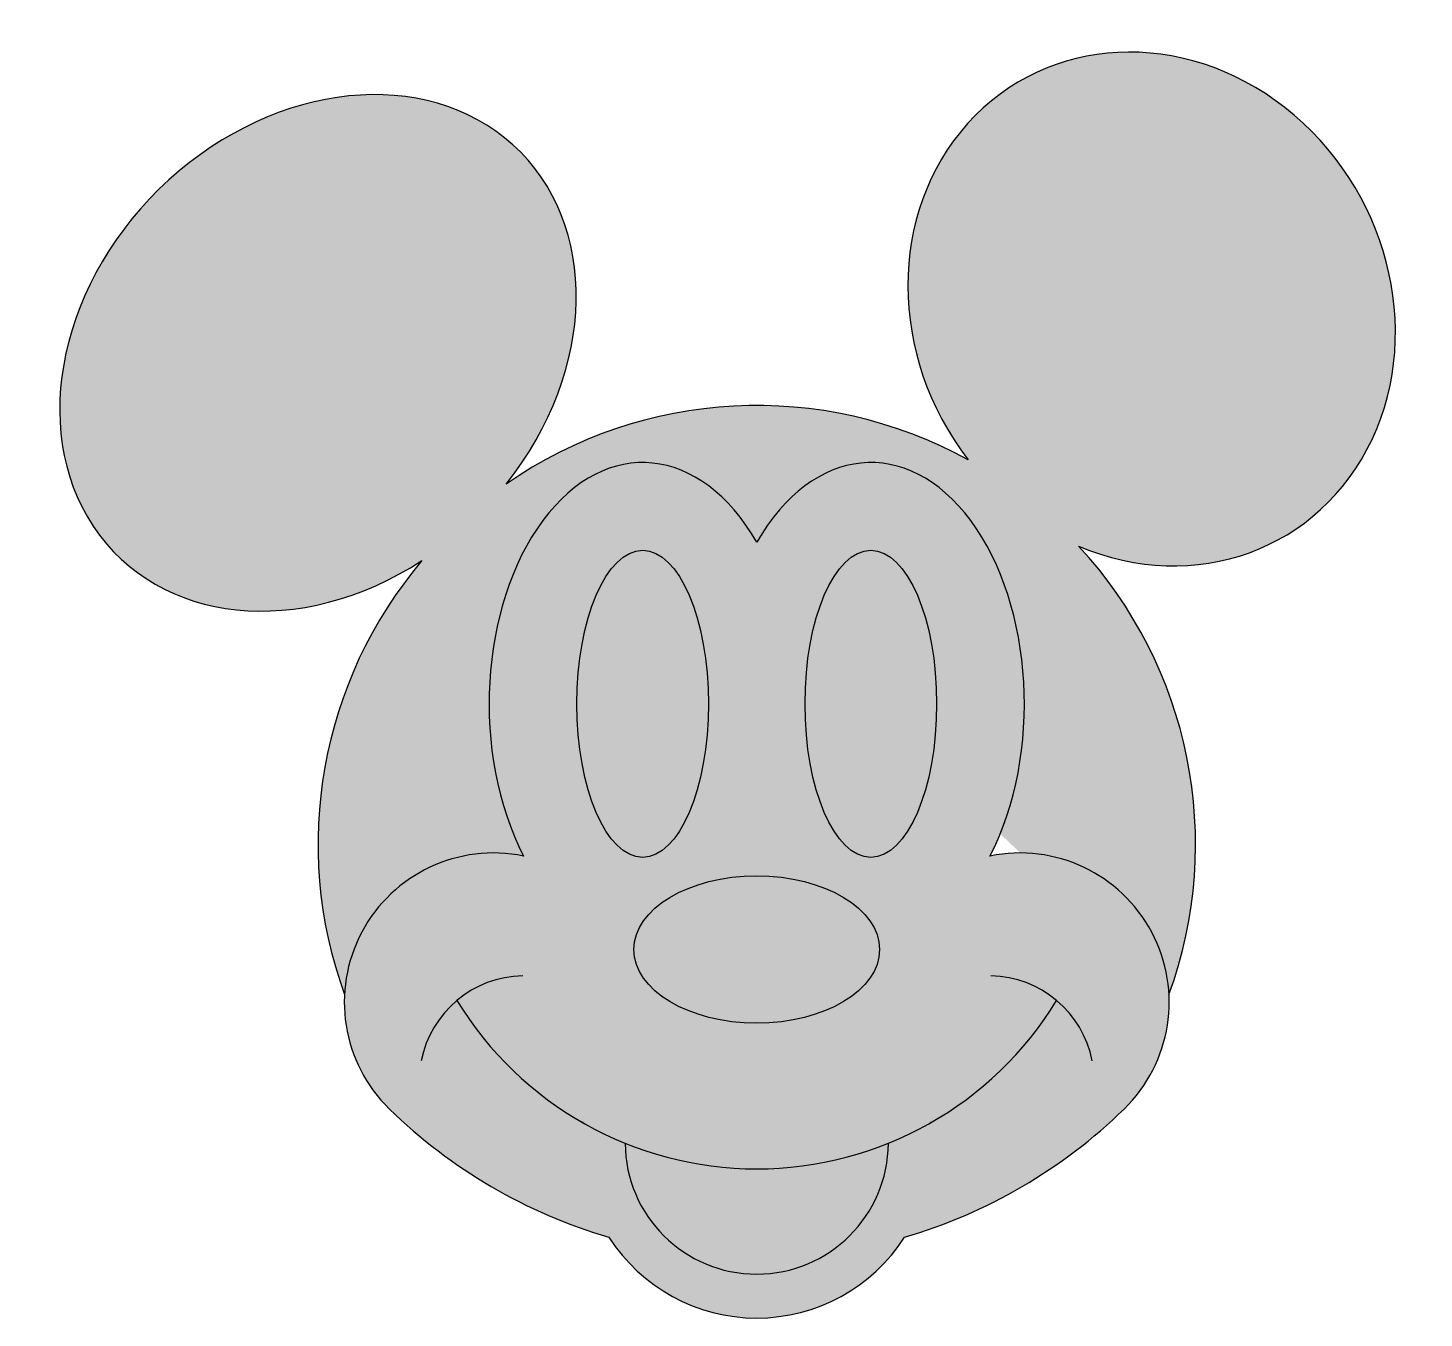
# Model space of a CAD drawing. Header units: millimetres. Extents: x 314 to 473, y 380 to 527.
import ezdxf

# ---------------------------------------------------------------- set-up
doc = ezdxf.new("R2010")
doc.units = ezdxf.units.MM

msp = doc.modelspace()

# ---------------------------------------------------------------- hatches: boundary and pattern name
h = msp.add_hatch(color=256)
h.dxf.hatch_style = 1
h.set_gradient(color2=(99, 100, 102), tint=1, name='INVHEMISPHERICAL')
edge = h.paths.add_edge_path()
edge.add_ellipse((346.7542377746524, 489.6278564087585), major_axis=(-22.98097038856281, -22.98097038856281), ratio=0.7999999999999996, start_angle=98.11747492947818, end_angle=435.0820599173214)
edge.add_arc((396.7542377746524, 433.6278564087585), 50.00000000000001, 139.7311405552223, 200.0246441842248)
edge.add_arc((366.7542377746524, 415.6278564087585), 17, 78.38943657884988, 177.03687415211, ccw=False)
edge.add_ellipse((383.7542377746524, 449.6278564087585), major_axis=(0, 27.5), ratio=0.6363636363636364, start_angle=312.0246275793772, end_angle=489.111455535247, ccw=False)
edge.add_ellipse((409.7542377746524, 449.6278564087585), major_axis=(0, 27.5), ratio=0.6363636363636364, start_angle=230.8885444647536, end_angle=407.9753724206228, ccw=False)
edge.add_arc((426.7542377746525, 415.6278564087586), 16.99999999999999, 2.9631258478901827, 101.61056342115029, ccw=False)
edge.add_arc((396.7542377746523, 433.6278564087585), 50.00000000000003, 339.9753558157756, 402.8116577330158)
edge.add_ellipse((441.7542377746523, 494.6278564087585), major_axis=(-15, 25.98076211353316), ratio=0.8999999999999999, start_angle=129.8918238517703, end_angle=458.4779021497339)
edge.add_arc((396.7542377746524, 433.6278564087585), 49.99999999999999, 61.20450207194626, 124.8261879668256)
h = msp.add_hatch(color=256)
h.dxf.hatch_style = 1
edge = h.paths.add_edge_path()
edge.add_ellipse((409.7542377746524, 449.6278564087585), major_axis=(0, 27.5), ratio=0.6363636363636364, start_angle=230.8885444647536, end_angle=407.9753724206228)
edge.add_ellipse((383.7542377746524, 449.6278564087585), major_axis=(0, 27.5), ratio=0.6363636363636364, start_angle=312.0246275793772, end_angle=489.111455535247)
edge.add_arc((366.7542377746523, 415.6278564087585), 17, 78.38943657884971, 225.7592812097997)
edge.add_arc((396.7542377746523, 446.4337000102572), 59.99999999999998, 225.7592812097995, 253.6944556568936)
edge.add_arc((396.7542377746523, 399.6278564087585), 20.00000000000001, 212.6184613334026, 327.3815386665974)
edge.add_arc((396.7542377746523, 446.4337000102572), 59.99999999999996, 286.3055443431066, 314.2407187902007)
edge.add_arc((426.7542377746524, 415.6278564087586), 16.99999999999998, 314.2407187902007, 461.6105634211498)
edge = h.paths.add_edge_path(flags=16)
edge.add_ellipse((383.7542377746524, 449.6278564087585), major_axis=(0, -17.5), ratio=0.4285714285714285, start_angle=0, end_angle=360)
h.paths.add_polyline_path([(411.7540186349946, 399.5467753276774, -0.9946091251481898), (381.75445691431, 399.5467753276775, 0.194597437528985)], flags=16)
edge = h.paths.add_edge_path(flags=16)
edge.add_ellipse((396.7542377746524, 421.6278564087585), major_axis=(14, 0), ratio=0.6, start_angle=0, end_angle=360)
edge = h.paths.add_edge_path(flags=16)
edge.add_ellipse((409.7542377746524, 449.6278564087585), major_axis=(0, -17.5), ratio=0.4285714285714285, start_angle=0, end_angle=360)
h = msp.add_hatch(color=256)
h.dxf.hatch_style = 1
h.set_gradient(color2=(199, 200, 202), name='INVHEMISPHERICAL')
edge = h.paths.add_edge_path()
edge.add_ellipse((383.7542377746524, 449.6278564087585), major_axis=(0, -17.5), ratio=0.4285714285714285, start_angle=0, end_angle=360)
h = msp.add_hatch(color=256)
h.dxf.hatch_style = 1
h.set_gradient(color2=(199, 200, 202), name='INVHEMISPHERICAL')
edge = h.paths.add_edge_path()
edge.add_ellipse((409.7542377746524, 449.6278564087585), major_axis=(0, -17.5), ratio=0.4285714285714285, start_angle=0, end_angle=360)
at = {"true_color": 0x000000}
h = msp.add_hatch(color=18, dxfattribs=at)
h.dxf.hatch_style = 1
edge = h.paths.add_edge_path()
edge.add_ellipse((396.7542377746524, 421.6278564087585), major_axis=(14, 0), ratio=0.6, start_angle=0, end_angle=360)
h = msp.add_hatch(color=256)
h.dxf.hatch_style = 1
h.set_gradient(color1=(153, 27, 30), color2=(242, 113, 114), tint=1, name='INVHEMISPHERICAL')
h.paths.add_polyline_path([(411.7540186349946, 399.5467753276774, -0.1945974375289849), (381.75445691431, 399.5467753276775, 0.9946091251480969)])

# ---------------------------------------------------------------- linework, layer by layer
for centre, radius, start, end in [((396.7542377746524, 433.6278564087585), 50, 61.20450207194629, 124.826187966767), ((396.7542377746524, 433.6278564087585), 50, 339.9753558157751, 42.81165773301447), ((396.7542377746524, 433.6278564087585), 50, 139.7311405552991, 200.0246441842249), ((366.7542377746524, 415.6278564087585), 17, 78.3894365788499, 225.7592812097996), ((426.7542377746524, 415.6278564087586), 17, 314.2407187902004, 101.6105634211495), ((396.7542377746523, 446.4337000102573), 60, 225.7592812097996, 253.6944556568936), ((396.7542377746523, 446.4337000102573), 60, 286.3055443431065, 314.2407187902006), ((396.7542377746523, 399.6278564087585), 20, 173.2391159404017, 173.4431390560342), ((396.7542377746523, 399.6278564087585), 20, 6.556860943965651, 6.760884059598681), ((396.7542377746523, 399.6278564087585), 20, 212.6184613334026, 327.3815386665974)]:
    msp.add_arc(centre, radius, start, end)
at = {"color": 18, "true_color": 0x000000}
for centre, radius, start, end in [((370.2967246640065, 406.6278564087585), 12, 91.02101006306911, 168.905892601032), ((423.2117508852983, 406.6278564087585), 12, 11.09410739896798, 88.97898993693089), ((396.7542377746524, 436.6278564087585), 40, 211.3365247733719, 328.6634752266281), ((396.7542377746523, 399.6278564087585), 15, 180.3097084244971, 359.6902915755027)]:
    msp.add_arc(centre, radius, start, end, dxfattribs=at)
for centre, major_axis, ratio, start_param, end_param in [((441.7542377746523, 494.6278564087584), (-15, 25.98076211353316), 0.8999999999999998, 2.267039997633895, 8.001948940149244), ((346.7542377746524, 489.6278564087584), (-22.98097038856281, -22.98097038856281), 0.7999999999999995, 1.712472991262385, 7.593614461916506), ((383.7542377746523, 449.6278564087585), (0, 27.5), 0.6363636363636364, 5.445857098569236, 8.536605308311904), ((409.7542377746524, 449.6278564087585), (0, 27.5), 0.6363636363636364, 4.029765306047279, 7.120513515789936)]:
    msp.add_ellipse(centre, major_axis=major_axis, ratio=ratio, start_param=start_param, end_param=end_param)
for centre, major_axis, ratio in [((383.7542377746523, 449.6278564087585), (0, -17.5), 0.4285714285714286), ((409.7542377746524, 449.6278564087585), (0, -17.5), 0.4285714285714286), ((396.7542377746523, 421.6278564087585), (14, 0), 0.6)]:
    msp.add_ellipse(centre, major_axis=major_axis, ratio=ratio)

doc.saveas('drawing.dxf')
